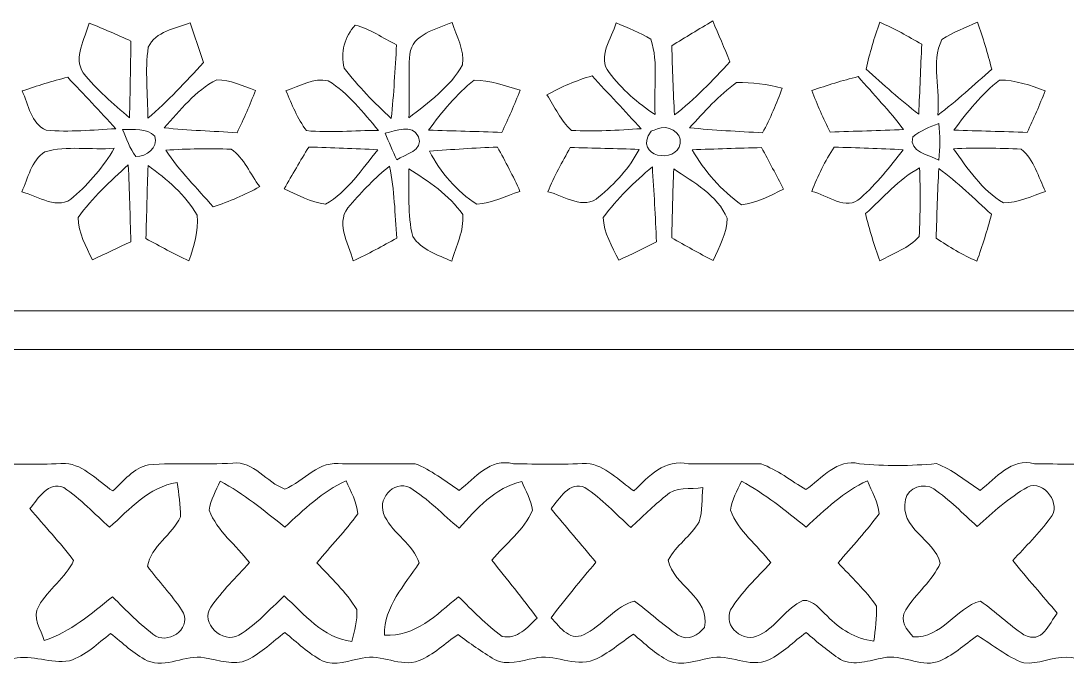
# Model space of a CAD drawing. Header units: centimetres. Extents: x -16.2 to 16.2, y -9 to 9.
# Drawn here: x -11.3 to -2.24, y -5 to 0.61 of the extents above; entities that cross this region are included whole.
import ezdxf

# ---------------------------------------------------------------- set-up
doc = ezdxf.new("R2010")
doc.units = ezdxf.units.CM
doc.header["$MEASUREMENT"] = 0
doc.layers.add('Layer 1', color=7, linetype='Continuous')

msp = doc.modelspace()

# ---------------------------------------------------------------- linework, layer by layer
at = {"layer": 'Layer 1', "color": 250, "lineweight": 9}
for points, knots in [([(-10.70923, 0.59397), (-10.58717, 0.54493), (-10.46688, 0.49237), (-10.34693, 0.43839), (-10.34693, 0.43839), (-10.35116, 0.21755), (-10.35363, -0.00399), (-10.36069, -0.22554), (-10.36069, -0.22554), (-10.50004, -0.10277), (-10.64573, 0.01612), (-10.76109, 0.16181), (-10.76109, 0.16181), (-10.84893, 0.29763), (-10.74557, 0.45744), (-10.70923, 0.59397)], [0, 0, 0, 0, 0.2, 0.2, 0.2, 0.2, 0.4, 0.4, 0.4, 0.4, 0.6, 0.6, 0.6, 0.6, 1, 1, 1, 1]), ([(-10.197, 0.38512), (-10.1328, 0.52235), (-9.96205, 0.54669), (-9.83435, 0.59573), (-9.83435, 0.59573), (-9.7966, 0.48143), (-9.75815, 0.36713), (-9.71899, 0.25283), (-9.71899, 0.25283), (-9.87315, 0.08491), (-10.02767, -0.08372), (-10.20229, -0.23083), (-10.20229, -0.23083), (-10.19841, -0.02622), (-10.22805, 0.18227), (-10.197, 0.38512)], [0, 0, 0, 0, 0.2, 0.2, 0.2, 0.2, 0.4, 0.4, 0.4, 0.4, 0.6, 0.6, 0.6, 0.6, 1, 1, 1, 1]), ([(-8.40348, 0.57703), (-8.27542, 0.54175), (-8.1643, 0.46379), (-8.04576, 0.40523), (-8.04576, 0.40523), (-8.05952, 0.19321), (-8.06975, -0.02022), (-8.09198, -0.23224), (-8.09198, -0.23224), (-8.23944, -0.09818), (-8.37843, 0.04645), (-8.50014, 0.20379), (-8.50014, 0.20379), (-8.53612, 0.33679), (-8.4945, 0.47825), (-8.40348, 0.57703)], [0, 0, 0, 0, 0.2, 0.2, 0.2, 0.2, 0.4, 0.4, 0.4, 0.4, 0.6, 0.6, 0.6, 0.6, 1, 1, 1, 1]), ([(-7.93252, 0.32444), (-7.90747, 0.49872), (-7.70145, 0.5414), (-7.56528, 0.59996), (-7.56528, 0.59996), (-7.53035, 0.48108), (-7.4538, 0.36007), (-7.47603, 0.23237), (-7.47603, 0.23237), (-7.58045, 0.03834), (-7.77095, -0.09113), (-7.93887, -0.2273), (-7.93887, -0.2273), (-7.93146, -0.0435), (-7.94522, 0.14135), (-7.93252, 0.32444)], [0, 0, 0, 0, 0.2, 0.2, 0.2, 0.2, 0.4, 0.4, 0.4, 0.4, 0.6, 0.6, 0.6, 0.6, 1, 1, 1, 1]), ([(-6.14394, 0.59608), (-6.04163, 0.55304), (-5.93933, 0.51), (-5.84266, 0.45356), (-5.84266, 0.45356), (-5.77458, 0.24577), (-5.82256, 0.01647), (-5.80598, -0.19837), (-5.80598, -0.19837), (-5.95802, -0.1003), (-6.09525, 0.02247), (-6.20567, 0.16569), (-6.20567, 0.16569), (-6.31115, 0.3001), (-6.1831, 0.46132), (-6.14394, 0.59608)], [0, 0, 0, 0, 0.2, 0.2, 0.2, 0.2, 0.4, 0.4, 0.4, 0.4, 0.6, 0.6, 0.6, 0.6, 1, 1, 1, 1]), ([(-5.6624, 0.39641), (-5.54527, 0.47085), (-5.42603, 0.5414), (-5.30715, 0.61231), (-5.30715, 0.61231), (-5.256, 0.49519), (-5.20661, 0.37701), (-5.15792, 0.25847), (-5.15792, 0.25847), (-5.31032, 0.09725), (-5.46202, -0.06749), (-5.63911, -0.20225), (-5.63911, -0.20225), (-5.64864, -0.00258), (-5.6564, 0.19709), (-5.6624, 0.39641)], [0, 0, 0, 0, 0.2, 0.2, 0.2, 0.2, 0.4, 0.4, 0.4, 0.4, 0.6, 0.6, 0.6, 0.6, 1, 1, 1, 1]), ([(-3.8597, 0.60067), (-3.73411, 0.54669), (-3.61523, 0.47896), (-3.49705, 0.41017), (-3.49705, 0.41017), (-3.50481, 0.20908), (-3.51363, 0.00765), (-3.52315, -0.19414), (-3.52315, -0.19414), (-3.68155, -0.07208), (-3.82936, 0.06268), (-3.97894, 0.19497), (-3.97894, 0.19497), (-3.94754, 0.33291), (-3.90803, 0.46802), (-3.8597, 0.60067)], [0, 0, 0, 0, 0.2, 0.2, 0.2, 0.2, 0.4, 0.4, 0.4, 0.4, 0.6, 0.6, 0.6, 0.6, 1, 1, 1, 1]), ([(-3.32207, 0.45215), (-3.22435, 0.51177), (-3.11887, 0.55622), (-3.01374, 0.60032), (-3.01374, 0.60032), (-2.96506, 0.46697), (-2.92449, 0.33185), (-2.89027, 0.19427), (-2.89027, 0.19427), (-3.04443, 0.05986), (-3.19225, -0.08231), (-3.35805, -0.20296), (-3.35805, -0.20296), (-3.33195, 0.01012), (-3.41767, 0.25177), (-3.32207, 0.45215)], [0, 0, 0, 0, 0.2, 0.2, 0.2, 0.2, 0.4, 0.4, 0.4, 0.4, 0.6, 0.6, 0.6, 0.6, 1, 1, 1, 1]), ([(-11.29026, 0.00588), (-11.16008, 0.05033), (-11.02885, 0.09126), (-10.8955, 0.12512), (-10.8955, 0.12512), (-10.75756, -0.0241), (-10.61504, -0.1698), (-10.47816, -0.32079), (-10.47816, -0.32079), (-10.67925, -0.33137), (-10.88174, -0.35218), (-11.08247, -0.33419), (-11.08247, -0.33419), (-11.21547, -0.2774), (-11.23417, -0.11124), (-11.29026, 0.00588)], [0, 0, 0, 0, 0.2, 0.2, 0.2, 0.2, 0.4, 0.4, 0.4, 0.4, 0.6, 0.6, 0.6, 0.6, 1, 1, 1, 1]), ([(-10.05906, -0.31373), (-9.92078, -0.1638), (-9.79025, 0.00941), (-9.60433, 0.10219), (-9.60433, 0.10219), (-9.48686, 0.10396), (-9.3782, 0.04928), (-9.26955, 0.01118), (-9.26955, 0.01118), (-9.31435, -0.11441), (-9.36938, -0.23577), (-9.4283, -0.35536), (-9.4283, -0.35536), (-9.63855, -0.34301), (-9.84916, -0.33419), (-10.05906, -0.31373)], [0, 0, 0, 0, 0.2, 0.2, 0.2, 0.2, 0.4, 0.4, 0.4, 0.4, 0.6, 0.6, 0.6, 0.6, 1, 1, 1, 1]), ([(-9.00496, 0.00765), (-8.88714, 0.0454), (-8.76402, 0.12336), (-8.63737, 0.09478), (-8.63737, 0.09478), (-8.46416, -0.01422), (-8.33575, -0.18144), (-8.20345, -0.33525), (-8.20345, -0.33525), (-8.41124, -0.33596), (-8.62044, -0.35783), (-8.82716, -0.33772), (-8.82716, -0.33772), (-8.90583, -0.23365), (-8.95275, -0.11053), (-9.00496, 0.00765)], [0, 0, 0, 0, 0.2, 0.2, 0.2, 0.2, 0.4, 0.4, 0.4, 0.4, 0.6, 0.6, 0.6, 0.6, 1, 1, 1, 1]), ([(-7.37443, 0.09902), (-7.2372, 0.09443), (-7.10561, 0.05422), (-6.97614, 0.01188), (-6.97614, 0.01188), (-7.02271, -0.11194), (-7.0788, -0.23153), (-7.13313, -0.35254), (-7.13313, -0.35254), (-7.34515, -0.34583), (-7.55716, -0.3409), (-7.76883, -0.33278), (-7.76883, -0.33278), (-7.65171, -0.17685), (-7.52894, -0.02128), (-7.37443, 0.09902)], [0, 0, 0, 0, 0.2, 0.2, 0.2, 0.2, 0.4, 0.4, 0.4, 0.4, 0.6, 0.6, 0.6, 0.6, 1, 1, 1, 1]), ([(-6.74401, -0.02869), (-6.62019, 0.04116), (-6.4886, 0.09655), (-6.35243, 0.13747), (-6.35243, 0.13747), (-6.21273, -0.01669), (-6.06738, -0.16627), (-5.92804, -0.32114), (-5.92804, -0.32114), (-6.12877, -0.33243), (-6.3302, -0.34901), (-6.53058, -0.3356), (-6.53058, -0.3356), (-6.62477, -0.252), (-6.67522, -0.13135), (-6.74401, -0.02869)], [0, 0, 0, 0, 0.2, 0.2, 0.2, 0.2, 0.4, 0.4, 0.4, 0.4, 0.6, 0.6, 0.6, 0.6, 1, 1, 1, 1]), ([(-4.44743, 0.00871), (-4.31655, 0.05598), (-4.1832, 0.0962), (-4.04808, 0.13006), (-4.04808, 0.13006), (-3.91509, -0.02093), (-3.77645, -0.16803), (-3.65368, -0.32784), (-3.65368, -0.32784), (-3.86605, -0.33631), (-4.07807, -0.34337), (-4.29044, -0.34972), (-4.29044, -0.34972), (-4.349, -0.23295), (-4.40298, -0.11371), (-4.44743, 0.00871)], [0, 0, 0, 0, 0.2, 0.2, 0.2, 0.2, 0.4, 0.4, 0.4, 0.4, 0.6, 0.6, 0.6, 0.6, 1, 1, 1, 1]), ([(-2.82324, 0.10078), (-2.6853, 0.10008), (-2.55478, 0.05492), (-2.42742, 0.00765), (-2.42742, 0.00765), (-2.47328, -0.11477), (-2.52867, -0.23295), (-2.58229, -0.35254), (-2.58229, -0.35254), (-2.79466, -0.34583), (-3.00633, -0.3409), (-3.21765, -0.33278), (-3.21765, -0.33278), (-3.10052, -0.1765), (-2.97705, -0.02093), (-2.82324, 0.10078)], [0, 0, 0, 0, 0.2, 0.2, 0.2, 0.2, 0.4, 0.4, 0.4, 0.4, 0.6, 0.6, 0.6, 0.6, 1, 1, 1, 1]), ([(-5.10007, 0.07962), (-4.96707, 0.07962), (-4.83548, 0.06374), (-4.70566, 0.03128), (-4.70566, 0.03128), (-4.75258, -0.10171), (-4.80938, -0.23189), (-4.87535, -0.35712), (-4.87535, -0.35712), (-5.08701, -0.34372), (-5.29833, -0.33419), (-5.50894, -0.31303), (-5.50894, -0.31303), (-5.38017, -0.17509), (-5.25353, -0.03151), (-5.10007, 0.07962)], [0, 0, 0, 0, 0.2, 0.2, 0.2, 0.2, 0.4, 0.4, 0.4, 0.4, 0.6, 0.6, 0.6, 0.6, 1, 1, 1, 1]), ([(-8.14525, -0.35924), (-8.04894, -0.34231), (-7.91241, -0.27105), (-7.85703, -0.39205), (-7.85703, -0.39205), (-7.80693, -0.5127), (-7.97168, -0.53916), (-8.04506, -0.59031), (-8.04506, -0.59031), (-8.07892, -0.5134), (-8.11279, -0.4365), (-8.14525, -0.35924)], [0, 0, 0, 0, 0.25, 0.25, 0.25, 0.25, 0.5, 0.5, 0.5, 0.5, 1, 1, 1, 1]), ([(-10.4196, -0.3289), (-10.32471, -0.33067), (-10.21323, -0.31056), (-10.13915, -0.3864), (-10.13915, -0.3864), (-10.11445, -0.488), (-10.21182, -0.56315), (-10.30601, -0.56068), (-10.30601, -0.56068), (-10.35787, -0.49083), (-10.3868, -0.40828), (-10.4196, -0.3289)], [0, 0, 0, 0, 0.25, 0.25, 0.25, 0.25, 0.5, 0.5, 0.5, 0.5, 1, 1, 1, 1]), ([(-5.78622, -0.3229), (-5.70085, -0.28339), (-5.5742, -0.34795), (-5.59043, -0.44885), (-5.59043, -0.44885), (-5.6116, -0.62912), (-6.00283, -0.57091), (-5.84196, -0.3416), (-5.84196, -0.3416), (-5.82785, -0.33702), (-5.79998, -0.32749), (-5.78622, -0.3229)], [0, 0, 0, 0, 0.25, 0.25, 0.25, 0.25, 0.5, 0.5, 0.5, 0.5, 1, 1, 1, 1]), ([(-3.57325, -0.39099), (-3.50833, -0.33596), (-3.42614, -0.30844), (-3.34958, -0.27457), (-3.34958, -0.27457), (-3.33512, -0.38041), (-3.33512, -0.4873), (-3.34958, -0.59348), (-3.34958, -0.59348), (-3.43319, -0.5441), (-3.61205, -0.5261), (-3.57325, -0.39099)], [0, 0, 0, 0, 0.25, 0.25, 0.25, 0.25, 0.5, 0.5, 0.5, 0.5, 1, 1, 1, 1]), ([(-11.09341, -0.52187), (-10.90115, -0.46543), (-10.69089, -0.50635), (-10.49333, -0.49083), (-10.49333, -0.49083), (-10.58365, -0.65099), (-10.70641, -0.79069), (-10.84435, -0.91204), (-10.84435, -0.91204), (-10.97523, -1.03622), (-11.15126, -0.90428), (-11.29202, -0.8683), (-11.29202, -0.8683), (-11.24052, -0.748), (-11.21018, -0.59701), (-11.09341, -0.52187)], [0, 0, 0, 0, 0.2, 0.2, 0.2, 0.2, 0.4, 0.4, 0.4, 0.4, 0.6, 0.6, 0.6, 0.6, 1, 1, 1, 1]), ([(-10.04531, -0.50705), (-9.85728, -0.49435), (-9.66889, -0.49118), (-9.48016, -0.49788), (-9.48016, -0.49788), (-9.36515, -0.57549), (-9.314, -0.71519), (-9.2318, -0.82279), (-9.2318, -0.82279), (-9.35915, -0.89617), (-9.49603, -0.9505), (-9.63503, -0.99742), (-9.63503, -0.99742), (-9.77473, -0.83655), (-9.92783, -0.68556), (-10.04531, -0.50705)], [0, 0, 0, 0, 0.2, 0.2, 0.2, 0.2, 0.4, 0.4, 0.4, 0.4, 0.6, 0.6, 0.6, 0.6, 1, 1, 1, 1]), ([(-8.80635, -0.47989), (-8.60703, -0.48589), (-8.40771, -0.49365), (-8.20804, -0.50282), (-8.20804, -0.50282), (-8.34598, -0.66898), (-8.4698, -0.86653), (-8.66136, -0.97484), (-8.66136, -0.97484), (-8.78942, -0.95932), (-8.90266, -0.89158), (-9.01872, -0.84149), (-9.01872, -0.84149), (-8.95028, -0.71943), (-8.88008, -0.59842), (-8.80635, -0.47989)], [0, 0, 0, 0, 0.2, 0.2, 0.2, 0.2, 0.4, 0.4, 0.4, 0.4, 0.6, 0.6, 0.6, 0.6, 1, 1, 1, 1]), ([(-7.76213, -0.51482), (-7.56563, -0.50035), (-7.36878, -0.48871), (-7.17158, -0.47954), (-7.17158, -0.47954), (-7.10455, -0.60618), (-7.03505, -0.73248), (-6.9772, -0.86407), (-6.9772, -0.86407), (-7.09996, -0.90569), (-7.21991, -0.96355), (-7.35044, -0.97484), (-7.35044, -0.97484), (-7.52506, -0.86336), (-7.66617, -0.69826), (-7.76213, -0.51482)], [0, 0, 0, 0, 0.2, 0.2, 0.2, 0.2, 0.4, 0.4, 0.4, 0.4, 0.6, 0.6, 0.6, 0.6, 1, 1, 1, 1]), ([(-6.54116, -0.48448), (-6.34255, -0.488), (-6.14394, -0.4933), (-5.94497, -0.50035), (-5.94497, -0.50035), (-6.02681, -0.66298), (-6.15593, -0.79527), (-6.29351, -0.91169), (-6.29351, -0.91169), (-6.42404, -1.03269), (-6.59585, -0.89934), (-6.73625, -0.86689), (-6.73625, -0.86689), (-6.68016, -0.73495), (-6.61243, -0.60865), (-6.54116, -0.48448)], [0, 0, 0, 0, 0.2, 0.2, 0.2, 0.2, 0.4, 0.4, 0.4, 0.4, 0.6, 0.6, 0.6, 0.6, 1, 1, 1, 1]), ([(-5.4853, -0.50388), (-5.28528, -0.49577), (-5.0849, -0.48942), (-4.88417, -0.48518), (-4.88417, -0.48518), (-4.81961, -0.60442), (-4.75611, -0.72366), (-4.69331, -0.84431), (-4.69331, -0.84431), (-4.81008, -0.8997), (-4.92685, -0.96602), (-5.05773, -0.97978), (-5.05773, -0.97978), (-5.23271, -0.85525), (-5.37841, -0.68979), (-5.4853, -0.50388)], [0, 0, 0, 0, 0.2, 0.2, 0.2, 0.2, 0.4, 0.4, 0.4, 0.4, 0.6, 0.6, 0.6, 0.6, 1, 1, 1, 1]), ([(-4.25622, -0.4806), (-4.0569, -0.48624), (-3.85723, -0.49365), (-3.65721, -0.50282), (-3.65721, -0.50282), (-3.76904, -0.65169), (-3.88828, -0.79598), (-4.02621, -0.92157), (-4.02621, -0.92157), (-4.1511, -1.03763), (-4.31478, -0.8944), (-4.44778, -0.86442), (-4.44778, -0.86442), (-4.3998, -0.72895), (-4.33383, -0.60125), (-4.25622, -0.4806)], [0, 0, 0, 0, 0.2, 0.2, 0.2, 0.2, 0.4, 0.4, 0.4, 0.4, 0.6, 0.6, 0.6, 0.6, 1, 1, 1, 1]), ([(-3.22258, -0.49435), (-3.02644, -0.48624), (-2.8303, -0.48765), (-2.6338, -0.49823), (-2.6338, -0.49823), (-2.52303, -0.58996), (-2.48634, -0.73989), (-2.42354, -0.86477), (-2.42354, -0.86477), (-2.54349, -0.90075), (-2.66096, -0.96672), (-2.78867, -0.96284), (-2.78867, -0.96284), (-2.97529, -0.85419), (-3.09841, -0.66545), (-3.22258, -0.49435)], [0, 0, 0, 0, 0.2, 0.2, 0.2, 0.2, 0.4, 0.4, 0.4, 0.4, 0.6, 0.6, 0.6, 0.6, 1, 1, 1, 1]), ([(-10.80519, -1.0909), (-10.68278, -0.91945), (-10.52685, -0.77481), (-10.37021, -0.63476), (-10.37021, -0.63476), (-10.36069, -0.8556), (-10.35399, -1.0775), (-10.34799, -1.29939), (-10.34799, -1.29939), (-10.45911, -1.3516), (-10.56953, -1.40523), (-10.68172, -1.45567), (-10.68172, -1.45567), (-10.7364, -1.33996), (-10.80343, -1.22213), (-10.80519, -1.0909)], [0, 0, 0, 0, 0.2, 0.2, 0.2, 0.2, 0.4, 0.4, 0.4, 0.4, 0.6, 0.6, 0.6, 0.6, 1, 1, 1, 1]), ([(-10.19912, -0.64005), (-10.03649, -0.75858), (-9.87456, -0.89299), (-9.77508, -1.07079), (-9.77508, -1.07079), (-9.76097, -1.20732), (-9.79977, -1.33961), (-9.84634, -1.46555), (-9.84634, -1.46555), (-9.97263, -1.40664), (-10.0947, -1.3382), (-10.21746, -1.27293), (-10.21746, -1.27293), (-10.21146, -1.06162), (-10.20653, -0.85066), (-10.19912, -0.64005)], [0, 0, 0, 0, 0.2, 0.2, 0.2, 0.2, 0.4, 0.4, 0.4, 0.4, 0.6, 0.6, 0.6, 0.6, 1, 1, 1, 1]), ([(-8.44687, -0.98189), (-8.3428, -0.86124), (-8.23203, -0.74553), (-8.1075, -0.6464), (-8.1075, -0.6464), (-8.0634, -0.85066), (-8.06164, -1.06127), (-8.04259, -1.26905), (-8.04259, -1.26905), (-8.16818, -1.33538), (-8.292, -1.40558), (-8.42112, -1.46555), (-8.42112, -1.46555), (-8.46486, -1.31421), (-8.5841, -1.11348), (-8.44687, -0.98189)], [0, 0, 0, 0, 0.2, 0.2, 0.2, 0.2, 0.4, 0.4, 0.4, 0.4, 0.6, 0.6, 0.6, 0.6, 1, 1, 1, 1]), ([(-7.94134, -0.66792), (-7.76883, -0.77622), (-7.59033, -0.89405), (-7.47356, -1.06444), (-7.47356, -1.06444), (-7.46015, -1.2045), (-7.53071, -1.33643), (-7.5681, -1.46837), (-7.5681, -1.46837), (-7.68734, -1.41334), (-7.83198, -1.3696), (-7.90606, -1.25459), (-7.90606, -1.25459), (-7.9551, -1.06374), (-7.93358, -0.86301), (-7.94134, -0.66792)], [0, 0, 0, 0, 0.2, 0.2, 0.2, 0.2, 0.4, 0.4, 0.4, 0.4, 0.6, 0.6, 0.6, 0.6, 1, 1, 1, 1]), ([(-6.25612, -1.09055), (-6.13547, -0.92545), (-5.98589, -0.78293), (-5.83032, -0.65134), (-5.83032, -0.65134), (-5.8155, -0.86724), (-5.80456, -1.08349), (-5.79433, -1.30045), (-5.79433, -1.30045), (-5.90299, -1.35372), (-6.01094, -1.40875), (-6.12101, -1.45955), (-6.12101, -1.45955), (-6.17886, -1.34243), (-6.25118, -1.22425), (-6.25612, -1.09055)], [0, 0, 0, 0, 0.2, 0.2, 0.2, 0.2, 0.4, 0.4, 0.4, 0.4, 0.6, 0.6, 0.6, 0.6, 1, 1, 1, 1]), ([(-5.64546, -0.66863), (-5.47472, -0.7854), (-5.26446, -0.89652), (-5.18191, -1.09655), (-5.18191, -1.09655), (-5.18403, -1.22743), (-5.25353, -1.34561), (-5.30433, -1.46273), (-5.30433, -1.46273), (-5.42603, -1.40064), (-5.54421, -1.33255), (-5.6624, -1.26553), (-5.6624, -1.26553), (-5.65816, -1.06621), (-5.65216, -0.86724), (-5.64546, -0.66863)], [0, 0, 0, 0, 0.2, 0.2, 0.2, 0.2, 0.4, 0.4, 0.4, 0.4, 0.6, 0.6, 0.6, 0.6, 1, 1, 1, 1]), ([(-3.98388, -1.05668), (-3.83148, -0.92016), (-3.69636, -0.76035), (-3.51539, -0.6591), (-3.51539, -0.6591), (-3.50763, -0.85736), (-3.50869, -1.05598), (-3.51821, -1.25424), (-3.51821, -1.25424), (-3.60852, -1.35584), (-3.74364, -1.40029), (-3.85829, -1.46661), (-3.85829, -1.46661), (-3.90874, -1.33291), (-3.95036, -1.19532), (-3.98388, -1.05668)], [0, 0, 0, 0, 0.2, 0.2, 0.2, 0.2, 0.4, 0.4, 0.4, 0.4, 0.6, 0.6, 0.6, 0.6, 1, 1, 1, 1]), ([(-3.34923, -0.66686), (-3.18343, -0.78222), (-3.04408, -0.92968), (-2.89168, -1.06162), (-2.89168, -1.06162), (-2.92801, -1.1985), (-2.9707, -1.33397), (-3.01797, -1.46767), (-3.01797, -1.46767), (-3.14286, -1.41369), (-3.25998, -1.34455), (-3.37181, -1.26835), (-3.37181, -1.26835), (-3.36581, -1.06727), (-3.3584, -0.86689), (-3.34923, -0.66686)], [0, 0, 0, 0, 0.2, 0.2, 0.2, 0.2, 0.4, 0.4, 0.4, 0.4, 0.6, 0.6, 0.6, 0.6, 1, 1, 1, 1]), ([(-16.14166, -1.89912), (-5.39781, -1.89594), (5.34604, -1.90017), (16.08988, -1.89665), (16.08988, -1.89665), (16.10787, -2.00213), (16.12163, -2.10867), (16.12728, -2.21591), (16.12728, -2.21591), (15.49404, -2.25754), (14.85939, -2.22226), (14.22545, -2.2332), (14.22545, -2.2332), (4.50572, -2.23425), (-5.21401, -2.23461), (-14.93375, -2.2332), (-14.93375, -2.2332), (-15.34897, -2.2212), (-15.76701, -2.26318), (-16.18011, -2.20603), (-16.18011, -2.20603), (-16.16847, -2.09632), (-16.15577, -2.00354), (-16.14166, -1.89912)], [0, 0, 0, 0, 0.1428571, 0.1428571, 0.1428571, 0.1428571, 0.2857143, 0.2857143, 0.2857143, 0.2857143, 0.4285714, 0.4285714, 0.4285714, 0.4285714, 0.5714286, 0.5714286, 0.5714286, 0.5714286, 0.7142857, 0.7142857, 0.7142857, 0.7142857, 1, 1, 1, 1]), ([(-15.91553, -3.62279), (-15.91059, -3.40548), (-15.73738, -3.18746), (-15.50913, -3.18887), (-15.50913, -3.18887), (-15.3151, -3.20439), (-15.17893, -3.36032), (-15.02406, -3.46016), (-15.02406, -3.46016), (-14.92034, -3.38466), (-14.8385, -3.26507), (-14.71009, -3.2305), (-14.71009, -3.2305), (-14.46738, -3.21215), (-14.22431, -3.23367), (-13.9816, -3.21639), (-13.9816, -3.21639), (-13.79745, -3.19663), (-13.69056, -3.38502), (-13.53005, -3.44075), (-13.53005, -3.44075), (-13.40834, -3.38713), (-13.30885, -3.29188), (-13.18715, -3.23861), (-13.18715, -3.23861), (-12.97266, -3.21392), (-12.7557, -3.22909), (-12.54121, -3.20404), (-12.54121, -3.20404), (-12.33519, -3.17617), (-12.18526, -3.35679), (-12.02016, -3.4531), (-12.02016, -3.4531), (-11.88222, -3.34515), (-11.75381, -3.17017), (-11.54955, -3.22274), (-11.54955, -3.22274), (-11.33824, -3.22485), (-11.12657, -3.23015), (-10.91526, -3.21956), (-10.91526, -3.21956), (-10.75051, -3.23332), (-10.63586, -3.37126), (-10.50568, -3.45804), (-10.50568, -3.45804), (-10.41184, -3.37196), (-10.32471, -3.25978), (-10.19453, -3.2312), (-10.19453, -3.2312), (-9.95182, -3.2118), (-9.70876, -3.23367), (-9.46605, -3.21603), (-9.46605, -3.21603), (-9.2819, -3.19663), (-9.175, -3.38502), (-9.01449, -3.44111), (-9.01449, -3.44111), (-8.84445, -3.37126), (-8.71886, -3.18781), (-8.5146, -3.2245), (-8.5146, -3.2245), (-8.30505, -3.22274), (-8.09515, -3.22203), (-7.8856, -3.22203), (-7.8856, -3.22203), (-7.74766, -3.27389), (-7.62878, -3.37267), (-7.50425, -3.45275), (-7.50425, -3.45275), (-7.36631, -3.34515), (-7.2379, -3.17017), (-7.034, -3.22274), (-7.034, -3.22274), (-6.82268, -3.22485), (-6.61101, -3.23015), (-6.3997, -3.21956), (-6.3997, -3.21956), (-6.23495, -3.23332), (-6.1203, -3.37126), (-5.99013, -3.45804), (-5.99013, -3.45804), (-5.86348, -3.33175), (-5.7199, -3.17723), (-5.5167, -3.22238), (-5.5167, -3.22238), (-5.30715, -3.22485), (-5.09689, -3.22168), (-4.88734, -3.22309), (-4.88734, -3.22309), (-4.74905, -3.27495), (-4.62735, -3.36914), (-4.50035, -3.4464), (-4.50035, -3.4464), (-4.35994, -3.34868), (-4.23365, -3.17547), (-4.03609, -3.22168), (-4.03609, -3.22168), (-3.81384, -3.24214), (-3.59194, -3.2432), (-3.36934, -3.22062), (-3.36934, -3.22062), (-3.2314, -3.27142), (-3.11358, -3.37302), (-2.98905, -3.4531), (-2.98905, -3.4531), (-2.85111, -3.34515), (-2.7227, -3.17017), (-2.51844, -3.22238), (-2.51844, -3.22238), (-2.30713, -3.22485), (-2.09546, -3.23015), (-1.88415, -3.21992), (-1.88415, -3.21992), (-1.73033, -3.23403), (-1.62485, -3.36561), (-1.50456, -3.44887), (-1.50456, -3.44887), (-1.36345, -3.34868), (-1.23503, -3.18076), (-1.03677, -3.22062), (-1.03677, -3.22062), (-0.81488, -3.22203), (-0.59333, -3.2245), (-0.37143, -3.22274), (-0.37143, -3.22274), (-0.23385, -3.27389), (-0.11496, -3.37267), (0.00957, -3.45204), (0.00957, -3.45204), (0.15138, -3.3508), (0.28015, -3.1804), (0.48052, -3.22062), (0.48052, -3.22062), (0.69149, -3.21815), (0.90245, -3.23015), (1.11376, -3.22203), (1.11376, -3.22203), (1.26722, -3.24743), (1.38822, -3.3582), (1.50922, -3.44957), (1.50922, -3.44957), (1.65422, -3.34268), (1.79356, -3.18182), (1.99747, -3.22344), (1.99747, -3.22344), (2.19785, -3.22344), (2.39858, -3.2312), (2.59931, -3.21815), (2.59931, -3.21815), (2.76405, -3.20898), (2.86742, -3.36985), (2.99265, -3.45487), (2.99265, -3.45487), (3.10025, -3.3769), (3.19868, -3.28306), (3.31897, -3.22415), (3.31897, -3.22415), (3.4361, -3.17123), (3.56239, -3.21815), (3.68198, -3.23438), (3.68198, -3.23438), (3.84532, -3.26401), (4.00936, -3.20369), (4.17305, -3.22309), (4.17305, -3.22309), (4.28735, -3.28906), (4.39777, -3.36632), (4.50431, -3.44569), (4.50431, -3.44569), (4.61437, -3.37478), (4.71492, -3.28306), (4.83839, -3.23508), (4.83839, -3.23508), (5.09027, -3.20263), (5.34427, -3.23755), (5.59757, -3.2185), (5.59757, -3.2185), (5.76514, -3.20616), (5.87979, -3.35044), (5.99127, -3.4531), (5.99127, -3.4531), (6.1546, -3.35538), (6.29959, -3.18111), (6.51302, -3.22344), (6.51302, -3.22344), (6.73422, -3.22662), (6.95576, -3.22591), (7.1773, -3.22062), (7.1773, -3.22062), (7.30677, -3.26048), (7.39991, -3.37549), (7.50821, -3.45487), (7.50821, -3.45487), (7.61545, -3.3769), (7.71423, -3.28306), (7.83453, -3.22415), (7.83453, -3.22415), (7.95977, -3.16841), (8.09347, -3.2238), (8.22117, -3.23755), (8.22117, -3.23755), (8.37534, -3.26013), (8.53021, -3.20192), (8.68402, -3.22627), (8.68402, -3.22627), (8.80855, -3.29047), (8.91897, -3.38184), (9.03644, -3.4591), (9.03644, -3.4591), (9.17579, -3.34938), (9.30385, -3.16947), (9.51128, -3.21956), (9.51128, -3.21956), (9.73212, -3.22203), (9.95296, -3.22521), (10.1738, -3.22415), (10.1738, -3.22415), (10.30468, -3.27036), (10.39746, -3.38995), (10.52764, -3.4404), (10.52764, -3.4404), (10.6497, -3.38537), (10.74071, -3.27565), (10.86877, -3.23262), (10.86877, -3.23262), (11.12171, -3.20333), (11.37642, -3.2372), (11.63007, -3.2185), (11.63007, -3.2185), (11.79446, -3.20968), (11.89782, -3.36914), (12.02271, -3.45381), (12.02271, -3.45381), (12.18005, -3.34586), (12.32539, -3.16876), (12.5427, -3.22203), (12.5427, -3.22203), (12.75296, -3.24849), (12.96357, -3.2365), (13.17417, -3.22097), (13.17417, -3.22097), (13.31529, -3.26719), (13.42535, -3.38184), (13.552, -3.4591), (13.552, -3.4591), (13.65466, -3.38325), (13.73756, -3.26578), (13.86491, -3.22944), (13.86491, -3.22944), (14.10727, -3.2058), (14.35034, -3.23226), (14.5934, -3.21603), (14.5934, -3.21603), (14.77931, -3.19769), (14.88762, -3.38572), (15.04813, -3.4464), (15.04813, -3.4464), (15.20759, -3.36702), (15.32471, -3.19804), (15.51521, -3.18675), (15.51521, -3.18675), (15.74945, -3.18746), (15.94595, -3.41959), (15.91596, -3.64995), (15.91596, -3.64995), (15.87292, -3.81646), (15.74099, -3.93888), (15.6482, -4.07893), (15.6482, -4.07893), (15.7498, -4.21404), (15.89233, -4.33822), (15.92267, -4.51355), (15.92267, -4.51355), (15.94313, -4.75097), (15.7244, -4.97922), (15.48416, -4.95488), (15.48416, -4.95488), (15.30742, -4.93371), (15.18501, -4.79154), (15.0506, -4.69029), (15.0506, -4.69029), (14.92607, -4.7866), (14.81459, -4.92595), (14.64914, -4.94853), (14.64914, -4.94853), (14.49921, -4.96017), (14.35598, -4.8688), (14.2064, -4.9069), (14.2064, -4.9069), (14.09422, -4.92524), (13.97145, -4.97745), (13.86385, -4.91466), (13.86385, -4.91466), (13.74955, -4.84481), (13.64584, -4.7612), (13.53789, -4.68253), (13.53789, -4.68253), (13.41794, -4.77672), (13.31881, -4.92313), (13.15724, -4.94641), (13.15724, -4.94641), (13.00802, -4.96934), (12.8669, -4.87021), (12.71768, -4.90372), (12.71768, -4.90372), (12.59632, -4.92242), (12.46509, -4.98063), (12.34762, -4.91642), (12.34762, -4.91642), (12.2372, -4.85045), (12.143, -4.76261), (12.04458, -4.68183), (12.04458, -4.68183), (11.92111, -4.78025), (11.80892, -4.91007), (11.65017, -4.94853), (11.65017, -4.94853), (11.52212, -4.96123), (11.40147, -4.89914), (11.27482, -4.89632), (11.27482, -4.89632), (11.13547, -4.90337), (10.99577, -4.97922), (10.85713, -4.92524), (10.85713, -4.92524), (10.73436, -4.87056), (10.63982, -4.77073), (10.53504, -4.69029), (10.53504, -4.69029), (10.41051, -4.78625), (10.29904, -4.92595), (10.13358, -4.94853), (10.13358, -4.94853), (9.98365, -4.96017), (9.84042, -4.8688), (9.69085, -4.9069), (9.69085, -4.9069), (9.57866, -4.92524), (9.4559, -4.97745), (9.3483, -4.91466), (9.3483, -4.91466), (9.234, -4.84481), (9.13028, -4.7612), (9.02233, -4.68253), (9.02233, -4.68253), (8.90239, -4.77637), (8.80326, -4.92348), (8.64169, -4.94641), (8.64169, -4.94641), (8.51645, -4.96475), (8.39862, -4.9009), (8.27515, -4.89632), (8.27515, -4.89632), (8.13545, -4.89667), (7.9954, -4.98275), (7.85817, -4.92595), (7.85817, -4.92595), (7.73469, -4.86739), (7.63239, -4.77425), (7.52126, -4.697), (7.52126, -4.697), (7.40026, -4.78872), (7.2916, -4.91925), (7.13497, -4.94888), (7.13497, -4.94888), (6.97516, -4.96087), (6.82206, -4.85716), (6.6626, -4.9069), (6.6626, -4.9069), (6.55959, -4.92207), (6.44494, -4.98098), (6.34687, -4.9196), (6.34687, -4.9196), (6.23257, -4.84904), (6.12462, -4.77249), (6.01843, -4.6917), (6.01843, -4.6917), (5.89425, -4.78731), (5.78277, -4.92595), (5.61803, -4.94853), (5.61803, -4.94853), (5.4681, -4.96017), (5.32487, -4.8688), (5.17529, -4.9069), (5.17529, -4.9069), (5.06311, -4.92524), (4.94034, -4.97745), (4.83274, -4.91466), (4.83274, -4.91466), (4.71844, -4.84481), (4.61473, -4.7612), (4.50678, -4.68253), (4.50678, -4.68253), (4.4087, -4.76226), (4.32615, -4.86668), (4.2108, -4.92277), (4.2108, -4.92277), (4.03017, -5.00038), (3.84744, -4.85645), (3.66434, -4.90796), (3.66434, -4.90796), (3.55075, -4.92842), (3.42657, -4.9771), (3.31756, -4.91466), (3.31756, -4.91466), (3.20679, -4.85187), (3.10907, -4.77037), (3.00606, -4.69735), (3.00606, -4.69735), (2.8907, -4.78025), (2.79228, -4.91219), (2.64341, -4.93477), (2.64341, -4.93477), (2.45149, -4.933), (2.25747, -4.86703), (2.06802, -4.92983), (2.06802, -4.92983), (1.85212, -4.99933), (1.69514, -4.78872), (1.50358, -4.73086), (1.50358, -4.73086), (1.36494, -4.79189), (1.25487, -4.91501), (1.10247, -4.94465), (1.10247, -4.94465), (0.95325, -4.95382), (0.80896, -4.8695), (0.65974, -4.90725), (0.65974, -4.90725), (0.54755, -4.92524), (0.42479, -4.9771), (0.31684, -4.91572), (0.31684, -4.91572), (0.20818, -4.84869), (0.11011, -4.76826), (0.00957, -4.69029), (0.00957, -4.69029), (-0.09521, -4.7672), (-0.1887, -4.8628), (-0.30582, -4.92136), (-0.30582, -4.92136), (-0.47833, -4.99933), (-0.6533, -4.85716), (-0.82863, -4.90408), (-0.82863, -4.90408), (-0.94152, -4.92524), (-1.06182, -4.98028), (-1.17436, -4.92806), (-1.17436, -4.92806), (-1.28971, -4.87197), (-1.38038, -4.77743), (-1.47916, -4.69841), (-1.47916, -4.69841), (-1.61533, -4.78448), (-1.73492, -4.91078), (-1.89649, -4.94747), (-1.89649, -4.94747), (-2.01467, -4.9577), (-2.12615, -4.90443), (-2.24257, -4.89667), (-2.24257, -4.89667), (-2.36816, -4.89526), (-2.48704, -4.95981), (-2.61298, -4.94747), (-2.61298, -4.94747), (-2.75974, -4.89455), (-2.88039, -4.79013), (-3.01303, -4.7104), (-3.01303, -4.7104), (-3.12804, -4.78731), (-3.22964, -4.89102), (-3.36264, -4.93688), (-3.36264, -4.93688), (-3.51892, -4.98592), (-3.67026, -4.86633), (-3.8276, -4.90372), (-3.8276, -4.90372), (-3.94931, -4.92242), (-4.0816, -4.98169), (-4.19978, -4.91713), (-4.19978, -4.91713), (-4.30667, -4.84869), (-4.40192, -4.76543), (-4.49823, -4.68359), (-4.49823, -4.68359), (-4.60583, -4.76261), (-4.70108, -4.86104), (-4.82137, -4.92136), (-4.82137, -4.92136), (-4.99141, -4.9965), (-5.16463, -4.8621), (-5.33749, -4.9069), (-5.33749, -4.9069), (-5.45285, -4.9263), (-5.57561, -4.97957), (-5.68991, -4.92806), (-5.68991, -4.92806), (-5.80492, -4.87197), (-5.89558, -4.77778), (-5.99436, -4.69876), (-5.99436, -4.69876), (-6.10831, -4.77355), (-6.21132, -4.86809), (-6.33796, -4.92101), (-6.33796, -4.92101), (-6.50871, -4.98557), (-6.68192, -4.86421), (-6.85443, -4.9076), (-6.85443, -4.9076), (-6.96697, -4.9256), (-7.08938, -4.97604), (-7.19839, -4.91713), (-7.19839, -4.91713), (-7.30775, -4.85045), (-7.41217, -4.77813), (-7.51342, -4.70088), (-7.51342, -4.70088), (-7.6249, -4.77743), (-7.72509, -4.8755), (-7.85173, -4.92701), (-7.85173, -4.92701), (-8.01436, -4.99051), (-8.1777, -4.86351), (-8.3428, -4.90513), (-8.3428, -4.90513), (-8.45604, -4.92524), (-8.57705, -4.97992), (-8.68993, -4.92912), (-8.68993, -4.92912), (-8.80988, -4.86457), (-8.90971, -4.77002), (-9.01378, -4.68359), (-9.01378, -4.68359), (-9.12103, -4.76261), (-9.21663, -4.86104), (-9.33693, -4.92136), (-9.33693, -4.92136), (-9.45828, -4.97498), (-9.5874, -4.92101), (-9.70981, -4.90266), (-9.70981, -4.90266), (-9.87668, -4.87127), (-10.04213, -4.99897), (-10.20547, -4.92771), (-10.20547, -4.92771), (-10.32435, -4.86915), (-10.4196, -4.77284), (-10.52332, -4.69241), (-10.52332, -4.69241), (-10.63656, -4.77884), (-10.73957, -4.88608), (-10.88104, -4.92771), (-10.88104, -4.92771), (-11.04367, -4.95805), (-11.20242, -4.87233), (-11.36364, -4.90937), (-11.36364, -4.90937), (-11.48781, -4.9323), (-11.62469, -4.97745), (-11.74323, -4.91007), (-11.74323, -4.91007), (-11.8473, -4.84163), (-11.94431, -4.76579), (-12.04309, -4.691), (-12.04309, -4.691), (-12.16197, -4.78166), (-12.26569, -4.91325), (-12.41985, -4.94253), (-12.41985, -4.94253), (-12.56837, -4.96299), (-12.71019, -4.87021), (-12.85871, -4.90372), (-12.85871, -4.90372), (-12.98042, -4.92242), (-13.11271, -4.98169), (-13.23089, -4.91713), (-13.23089, -4.91713), (-13.33778, -4.84869), (-13.43303, -4.76543), (-13.52934, -4.68359), (-13.52934, -4.68359), (-13.63658, -4.76261), (-13.73219, -4.86104), (-13.85248, -4.92136), (-13.85248, -4.92136), (-14.02182, -4.99721), (-14.19574, -4.86845), (-14.3686, -4.90831), (-14.3686, -4.90831), (-14.49172, -4.92912), (-14.62718, -4.98416), (-14.74572, -4.91607), (-14.74572, -4.91607), (-14.85155, -4.85257), (-14.94292, -4.76896), (-15.03888, -4.69241), (-15.03888, -4.69241), (-15.18387, -4.81024), (-15.33345, -4.9517), (-15.53453, -4.95558), (-15.53453, -4.95558), (-15.76278, -4.94465), (-15.95363, -4.71005), (-15.91165, -4.48568), (-15.91165, -4.48568), (-15.84921, -4.3354), (-15.73914, -4.21122), (-15.6446, -4.08105), (-15.6446, -4.08105), (-15.74373, -3.93535), (-15.88872, -3.80482), (-15.91553, -3.62279), (-15.91553, -3.62279), (-15.91553, -3.62279), (-15.91553, -3.62279), (-15.91553, -3.62279)], [0, 0, 0, 0, 0.0064516, 0.0064516, 0.0064516, 0.0064516, 0.0129032, 0.0129032, 0.0129032, 0.0129032, 0.0193548, 0.0193548, 0.0193548, 0.0193548, 0.0258065, 0.0258065, 0.0258065, 0.0258065, 0.0322581, 0.0322581, 0.0322581, 0.0322581, 0.0387097, 0.0387097, 0.0387097, 0.0387097, 0.0451613, 0.0451613, 0.0451613, 0.0451613, 0.0516129, 0.0516129, 0.0516129, 0.0516129, 0.0580645, 0.0580645, 0.0580645, 0.0580645, 0.0645161, 0.0645161, 0.0645161, 0.0645161, 0.0709677, 0.0709677, 0.0709677, 0.0709677, 0.0774194, 0.0774194, 0.0774194, 0.0774194, 0.083871, 0.083871, 0.083871, 0.083871, 0.0903226, 0.0903226, 0.0903226, 0.0903226, 0.0967742, 0.0967742, 0.0967742, 0.0967742, 0.1032258, 0.1032258, 0.1032258, 0.1032258, 0.1096774, 0.1096774, 0.1096774, 0.1096774, 0.116129, 0.116129, 0.116129, 0.116129, 0.1225806, 0.1225806, 0.1225806, 0.1225806, 0.1290323, 0.1290323, 0.1290323, 0.1290323, 0.1354839, 0.1354839, 0.1354839, 0.1354839, 0.1419355, 0.1419355, 0.1419355, 0.1419355, 0.1483871, 0.1483871, 0.1483871, 0.1483871, 0.1548387, 0.1548387, 0.1548387, 0.1548387, 0.1612903, 0.1612903, 0.1612903, 0.1612903, 0.1677419, 0.1677419, 0.1677419, 0.1677419, 0.1741935, 0.1741935, 0.1741935, 0.1741935, 0.1806452, 0.1806452, 0.1806452, 0.1806452, 0.1870968, 0.1870968, 0.1870968, 0.1870968, 0.1935484, 0.1935484, 0.1935484, 0.1935484, 0.2, 0.2, 0.2, 0.2, 0.2064516, 0.2064516, 0.2064516, 0.2064516, 0.2129032, 0.2129032, 0.2129032, 0.2129032, 0.2193548, 0.2193548, 0.2193548, 0.2193548, 0.2258065, 0.2258065, 0.2258065, 0.2258065, 0.2322581, 0.2322581, 0.2322581, 0.2322581, 0.2387097, 0.2387097, 0.2387097, 0.2387097, 0.2451613, 0.2451613, 0.2451613, 0.2451613, 0.2516129, 0.2516129, 0.2516129, 0.2516129, 0.2580645, 0.2580645, 0.2580645, 0.2580645, 0.2645161, 0.2645161, 0.2645161, 0.2645161, 0.2709677, 0.2709677, 0.2709677, 0.2709677, 0.2774194, 0.2774194, 0.2774194, 0.2774194, 0.283871, 0.283871, 0.283871, 0.283871, 0.2903226, 0.2903226, 0.2903226, 0.2903226, 0.2967742, 0.2967742, 0.2967742, 0.2967742, 0.3032258, 0.3032258, 0.3032258, 0.3032258, 0.3096774, 0.3096774, 0.3096774, 0.3096774, 0.316129, 0.316129, 0.316129, 0.316129, 0.3225806, 0.3225806, 0.3225806, 0.3225806, 0.3290323, 0.3290323, 0.3290323, 0.3290323, 0.3354839, 0.3354839, 0.3354839, 0.3354839, 0.3419355, 0.3419355, 0.3419355, 0.3419355, 0.3483871, 0.3483871, 0.3483871, 0.3483871, 0.3548387, 0.3548387, 0.3548387, 0.3548387, 0.3612903, 0.3612903, 0.3612903, 0.3612903, 0.3677419, 0.3677419, 0.3677419, 0.3677419, 0.3741935, 0.3741935, 0.3741935, 0.3741935, 0.3806452, 0.3806452, 0.3806452, 0.3806452, 0.3870968, 0.3870968, 0.3870968, 0.3870968, 0.3935484, 0.3935484, 0.3935484, 0.3935484, 0.4, 0.4, 0.4, 0.4, 0.4064516, 0.4064516, 0.4064516, 0.4064516, 0.4129032, 0.4129032, 0.4129032, 0.4129032, 0.4193548, 0.4193548, 0.4193548, 0.4193548, 0.4258065, 0.4258065, 0.4258065, 0.4258065, 0.4322581, 0.4322581, 0.4322581, 0.4322581, 0.4387097, 0.4387097, 0.4387097, 0.4387097, 0.4451613, 0.4451613, 0.4451613, 0.4451613, 0.4516129, 0.4516129, 0.4516129, 0.4516129, 0.4580645, 0.4580645, 0.4580645, 0.4580645, 0.4645161, 0.4645161, 0.4645161, 0.4645161, 0.4709677, 0.4709677, 0.4709677, 0.4709677, 0.4774194, 0.4774194, 0.4774194, 0.4774194, 0.483871, 0.483871, 0.483871, 0.483871, 0.4903226, 0.4903226, 0.4903226, 0.4903226, 0.4967742, 0.4967742, 0.4967742, 0.4967742, 0.5032258, 0.5032258, 0.5032258, 0.5032258, 0.5096774, 0.5096774, 0.5096774, 0.5096774, 0.516129, 0.516129, 0.516129, 0.516129, 0.5225806, 0.5225806, 0.5225806, 0.5225806, 0.5290323, 0.5290323, 0.5290323, 0.5290323, 0.5354839, 0.5354839, 0.5354839, 0.5354839, 0.5419355, 0.5419355, 0.5419355, 0.5419355, 0.5483871, 0.5483871, 0.5483871, 0.5483871, 0.5548387, 0.5548387, 0.5548387, 0.5548387, 0.5612903, 0.5612903, 0.5612903, 0.5612903, 0.5677419, 0.5677419, 0.5677419, 0.5677419, 0.5741935, 0.5741935, 0.5741935, 0.5741935, 0.5806452, 0.5806452, 0.5806452, 0.5806452, 0.5870968, 0.5870968, 0.5870968, 0.5870968, 0.5935484, 0.5935484, 0.5935484, 0.5935484, 0.6, 0.6, 0.6, 0.6, 0.6064516, 0.6064516, 0.6064516, 0.6064516, 0.6129032, 0.6129032, 0.6129032, 0.6129032, 0.6193548, 0.6193548, 0.6193548, 0.6193548, 0.6258065, 0.6258065, 0.6258065, 0.6258065, 0.6322581, 0.6322581, 0.6322581, 0.6322581, 0.6387097, 0.6387097, 0.6387097, 0.6387097, 0.6451613, 0.6451613, 0.6451613, 0.6451613, 0.6516129, 0.6516129, 0.6516129, 0.6516129, 0.6580645, 0.6580645, 0.6580645, 0.6580645, 0.6645161, 0.6645161, 0.6645161, 0.6645161, 0.6709677, 0.6709677, 0.6709677, 0.6709677, 0.6774194, 0.6774194, 0.6774194, 0.6774194, 0.683871, 0.683871, 0.683871, 0.683871, 0.6903226, 0.6903226, 0.6903226, 0.6903226, 0.6967742, 0.6967742, 0.6967742, 0.6967742, 0.7032258, 0.7032258, 0.7032258, 0.7032258, 0.7096774, 0.7096774, 0.7096774, 0.7096774, 0.716129, 0.716129, 0.716129, 0.716129, 0.7225806, 0.7225806, 0.7225806, 0.7225806, 0.7290323, 0.7290323, 0.7290323, 0.7290323, 0.7354839, 0.7354839, 0.7354839, 0.7354839, 0.7419355, 0.7419355, 0.7419355, 0.7419355, 0.7483871, 0.7483871, 0.7483871, 0.7483871, 0.7548387, 0.7548387, 0.7548387, 0.7548387, 0.7612903, 0.7612903, 0.7612903, 0.7612903, 0.7677419, 0.7677419, 0.7677419, 0.7677419, 0.7741935, 0.7741935, 0.7741935, 0.7741935, 0.7806452, 0.7806452, 0.7806452, 0.7806452, 0.7870968, 0.7870968, 0.7870968, 0.7870968, 0.7935484, 0.7935484, 0.7935484, 0.7935484, 0.8, 0.8, 0.8, 0.8, 0.8064516, 0.8064516, 0.8064516, 0.8064516, 0.8129032, 0.8129032, 0.8129032, 0.8129032, 0.8193548, 0.8193548, 0.8193548, 0.8193548, 0.8258065, 0.8258065, 0.8258065, 0.8258065, 0.8322581, 0.8322581, 0.8322581, 0.8322581, 0.8387097, 0.8387097, 0.8387097, 0.8387097, 0.8451613, 0.8451613, 0.8451613, 0.8451613, 0.8516129, 0.8516129, 0.8516129, 0.8516129, 0.8580645, 0.8580645, 0.8580645, 0.8580645, 0.8645161, 0.8645161, 0.8645161, 0.8645161, 0.8709677, 0.8709677, 0.8709677, 0.8709677, 0.8774194, 0.8774194, 0.8774194, 0.8774194, 0.883871, 0.883871, 0.883871, 0.883871, 0.8903226, 0.8903226, 0.8903226, 0.8903226, 0.8967742, 0.8967742, 0.8967742, 0.8967742, 0.9032258, 0.9032258, 0.9032258, 0.9032258, 0.9096774, 0.9096774, 0.9096774, 0.9096774, 0.916129, 0.916129, 0.916129, 0.916129, 0.9225806, 0.9225806, 0.9225806, 0.9225806, 0.9290323, 0.9290323, 0.9290323, 0.9290323, 0.9354839, 0.9354839, 0.9354839, 0.9354839, 0.9419355, 0.9419355, 0.9419355, 0.9419355, 0.9483871, 0.9483871, 0.9483871, 0.9483871, 0.9548387, 0.9548387, 0.9548387, 0.9548387, 0.9612903, 0.9612903, 0.9612903, 0.9612903, 0.9677419, 0.9677419, 0.9677419, 0.9677419, 0.9741935, 0.9741935, 0.9741935, 0.9741935, 0.9806452, 0.9806452, 0.9806452, 0.9806452, 0.9870968, 0.9870968, 0.9870968, 0.9870968, 1, 1, 1, 1]), ([(-11.22288, -3.61115), (-11.09729, -3.76108), (-10.96147, -3.90325), (-10.84364, -4.05988), (-10.84364, -4.05988), (-10.91349, -4.21263), (-11.06413, -4.30894), (-11.14633, -4.45499), (-11.14633, -4.45499), (-11.21018, -4.55059), (-11.12304, -4.6589), (-11.0987, -4.75379), (-11.0987, -4.75379), (-10.87151, -4.67795), (-10.69054, -4.52096), (-10.50745, -4.37456), (-10.50745, -4.37456), (-10.38644, -4.49274), (-10.26967, -4.61762), (-10.13068, -4.71605), (-10.13068, -4.71605), (-10.00121, -4.78025), (-9.80824, -4.63385), (-9.90808, -4.48815), (-9.90808, -4.48815), (-9.99662, -4.35445), (-10.11092, -4.24015), (-10.20335, -4.10962), (-10.20335, -4.10962), (-10.17372, -3.935), (-9.98992, -3.83728), (-9.9176, -3.68205), (-9.9176, -3.68205), (-9.91936, -3.58081), (-9.93065, -3.48344), (-9.94759, -3.38466), (-9.94759, -3.38466), (-10.19453, -3.42276), (-10.35751, -3.61644), (-10.5332, -3.77272), (-10.5332, -3.77272), (-10.66373, -3.65665), (-10.78261, -3.52436), (-10.92972, -3.42911), (-10.92972, -3.42911), (-11.06448, -3.36738), (-11.15021, -3.52613), (-11.22288, -3.61115), (-11.22288, -3.61115), (-11.22288, -3.61115), (-11.22288, -3.61115), (-11.22288, -3.61115)], [0, 0, 0, 0, 0.0714286, 0.0714286, 0.0714286, 0.0714286, 0.1428571, 0.1428571, 0.1428571, 0.1428571, 0.2142857, 0.2142857, 0.2142857, 0.2142857, 0.2857143, 0.2857143, 0.2857143, 0.2857143, 0.3571429, 0.3571429, 0.3571429, 0.3571429, 0.4285714, 0.4285714, 0.4285714, 0.4285714, 0.5, 0.5, 0.5, 0.5, 0.5714286, 0.5714286, 0.5714286, 0.5714286, 0.6428571, 0.6428571, 0.6428571, 0.6428571, 0.7142857, 0.7142857, 0.7142857, 0.7142857, 0.7857143, 0.7857143, 0.7857143, 0.7857143, 0.8571429, 0.8571429, 0.8571429, 0.8571429, 1, 1, 1, 1]), ([(-9.57435, -3.37337), (-9.60963, -3.45487), (-9.65655, -3.53459), (-9.66889, -3.6242), (-9.66889, -3.6242), (-9.60257, -3.80694), (-9.4343, -3.92723), (-9.32035, -4.07893), (-9.32035, -4.07893), (-9.435, -4.20417), (-9.55883, -4.32305), (-9.65513, -4.46381), (-9.65513, -4.46381), (-9.75074, -4.59751), (-9.55424, -4.78942), (-9.41278, -4.70652), (-9.41278, -4.70652), (-9.26249, -4.61903), (-9.14713, -4.48356), (-9.02013, -4.3675), (-9.02013, -4.3675), (-8.84304, -4.52413), (-8.68852, -4.73086), (-8.43311, -4.7612), (-8.43311, -4.7612), (-8.41406, -4.67054), (-8.38055, -4.57952), (-8.39184, -4.48568), (-8.39184, -4.48568), (-8.48109, -4.33152), (-8.61832, -4.21157), (-8.7358, -4.07963), (-8.7358, -4.07963), (-8.61797, -3.93817), (-8.48815, -3.80588), (-8.38231, -3.65524), (-8.38231, -3.65524), (-8.39043, -3.55294), (-8.44299, -3.46192), (-8.48321, -3.3702), (-8.48321, -3.3702), (-8.68817, -3.46333), (-8.8501, -3.62138), (-9.01449, -3.7706), (-9.01449, -3.7706), (-9.19441, -3.62878), (-9.37115, -3.48097), (-9.57435, -3.37337), (-9.57435, -3.37337), (-9.57435, -3.37337), (-9.57435, -3.37337), (-9.57435, -3.37337)], [0, 0, 0, 0, 0.0714286, 0.0714286, 0.0714286, 0.0714286, 0.1428571, 0.1428571, 0.1428571, 0.1428571, 0.2142857, 0.2142857, 0.2142857, 0.2142857, 0.2857143, 0.2857143, 0.2857143, 0.2857143, 0.3571429, 0.3571429, 0.3571429, 0.3571429, 0.4285714, 0.4285714, 0.4285714, 0.4285714, 0.5, 0.5, 0.5, 0.5, 0.5714286, 0.5714286, 0.5714286, 0.5714286, 0.6428571, 0.6428571, 0.6428571, 0.6428571, 0.7142857, 0.7142857, 0.7142857, 0.7142857, 0.7857143, 0.7857143, 0.7857143, 0.7857143, 0.8571429, 0.8571429, 0.8571429, 0.8571429, 1, 1, 1, 1]), ([(-8.14666, -3.68064), (-8.07363, -3.83198), (-7.90465, -3.91771), (-7.84962, -4.07999), (-7.84962, -4.07999), (-7.97697, -4.27719), (-8.15406, -4.45499), (-8.15195, -4.70582), (-8.15195, -4.70582), (-7.8856, -4.72381), (-7.69969, -4.53048), (-7.50954, -4.3735), (-7.50954, -4.3735), (-7.38854, -4.49238), (-7.27071, -4.61656), (-7.13277, -4.7171), (-7.13277, -4.7171), (-6.99554, -4.74638), (-6.91511, -4.63632), (-6.82797, -4.55977), (-6.82797, -4.55977), (-6.95391, -4.38832), (-7.08832, -4.22392), (-7.22097, -4.05812), (-7.22097, -4.05812), (-7.10349, -3.91595), (-6.94263, -3.79741), (-6.86819, -3.62561), (-6.86819, -3.62561), (-6.88265, -3.53671), (-6.9271, -3.45663), (-6.96168, -3.37514), (-6.96168, -3.37514), (-7.19557, -3.42876), (-7.35114, -3.61115), (-7.50284, -3.78083), (-7.50284, -3.78083), (-7.6443, -3.66265), (-7.77306, -3.52577), (-7.93076, -3.42911), (-7.93076, -3.42911), (-8.07328, -3.36138), (-8.22744, -3.536), (-8.14666, -3.68064), (-8.14666, -3.68064), (-8.14666, -3.68064), (-8.14666, -3.68064), (-8.14666, -3.68064)], [0, 0, 0, 0, 0.0769231, 0.0769231, 0.0769231, 0.0769231, 0.1538462, 0.1538462, 0.1538462, 0.1538462, 0.2307692, 0.2307692, 0.2307692, 0.2307692, 0.3076923, 0.3076923, 0.3076923, 0.3076923, 0.3846154, 0.3846154, 0.3846154, 0.3846154, 0.4615385, 0.4615385, 0.4615385, 0.4615385, 0.5384615, 0.5384615, 0.5384615, 0.5384615, 0.6153846, 0.6153846, 0.6153846, 0.6153846, 0.6923077, 0.6923077, 0.6923077, 0.6923077, 0.7692308, 0.7692308, 0.7692308, 0.7692308, 0.8461538, 0.8461538, 0.8461538, 0.8461538, 1, 1, 1, 1]), ([(-6.70803, -3.6115), (-6.57962, -3.76707), (-6.44803, -3.92053), (-6.31927, -4.07575), (-6.31927, -4.07575), (-6.45332, -4.23203), (-6.58173, -4.3929), (-6.70803, -4.55553), (-6.70803, -4.55553), (-6.62442, -4.64055), (-6.54187, -4.77919), (-6.39441, -4.68782), (-6.39441, -4.68782), (-6.25259, -4.60668), (-6.14464, -4.45675), (-5.98625, -4.41125), (-5.98625, -4.41125), (-5.85642, -4.50332), (-5.74212, -4.61656), (-5.60913, -4.70546), (-5.60913, -4.70546), (-5.51282, -4.76332), (-5.43556, -4.7037), (-5.37876, -4.64161), (-5.37876, -4.64161), (-5.3262, -4.37632), (-5.64864, -4.28389), (-5.69203, -4.05635), (-5.69203, -4.05635), (-5.62465, -3.93006), (-5.49765, -3.84927), (-5.42603, -3.72615), (-5.42603, -3.72615), (-5.39111, -3.63161), (-5.40416, -3.52789), (-5.39287, -3.42947), (-5.39287, -3.42947), (-5.50153, -3.44781), (-5.63241, -3.4143), (-5.71566, -3.50284), (-5.71566, -3.50284), (-5.8215, -3.5868), (-5.91816, -3.681), (-6.01694, -3.77307), (-6.01694, -3.77307), (-6.14782, -3.65701), (-6.2667, -3.52436), (-6.41416, -3.42911), (-6.41416, -3.42911), (-6.54893, -3.36738), (-6.635, -3.52648), (-6.70803, -3.6115), (-6.70803, -3.6115), (-6.70803, -3.6115), (-6.70803, -3.6115), (-6.70803, -3.6115)], [0, 0, 0, 0, 0.0666667, 0.0666667, 0.0666667, 0.0666667, 0.1333333, 0.1333333, 0.1333333, 0.1333333, 0.2, 0.2, 0.2, 0.2, 0.2666667, 0.2666667, 0.2666667, 0.2666667, 0.3333333, 0.3333333, 0.3333333, 0.3333333, 0.4, 0.4, 0.4, 0.4, 0.4666667, 0.4666667, 0.4666667, 0.4666667, 0.5333333, 0.5333333, 0.5333333, 0.5333333, 0.6, 0.6, 0.6, 0.6, 0.6666667, 0.6666667, 0.6666667, 0.6666667, 0.7333333, 0.7333333, 0.7333333, 0.7333333, 0.8, 0.8, 0.8, 0.8, 0.8666667, 0.8666667, 0.8666667, 0.8666667, 1, 1, 1, 1]), ([(-5.05879, -3.37337), (-5.09407, -3.45487), (-5.14134, -3.53459), (-5.15334, -3.6242), (-5.15334, -3.6242), (-5.08701, -3.80694), (-4.91874, -3.92723), (-4.80479, -4.07893), (-4.80479, -4.07893), (-4.92333, -4.21157), (-5.0595, -4.33293), (-5.15228, -4.48674), (-5.15228, -4.48674), (-5.2179, -4.63032), (-5.04468, -4.78237), (-4.89934, -4.7044), (-4.89934, -4.7044), (-4.75399, -4.63244), (-4.67426, -4.47263), (-4.52539, -4.40631), (-4.52539, -4.40631), (-4.43402, -4.3989), (-4.37793, -4.48815), (-4.31478, -4.54001), (-4.31478, -4.54001), (-4.20895, -4.65572), (-4.07101, -4.73651), (-3.91226, -4.75908), (-3.91226, -4.75908), (-3.89745, -4.65854), (-3.88757, -4.55588), (-3.88722, -4.45499), (-3.88722, -4.45499), (-3.98458, -4.31811), (-4.107, -4.2024), (-4.22095, -4.08034), (-4.22095, -4.08034), (-4.10276, -3.93852), (-3.97294, -3.80588), (-3.86676, -3.65524), (-3.86676, -3.65524), (-3.87522, -3.55294), (-3.92743, -3.46192), (-3.96765, -3.3702), (-3.96765, -3.3702), (-4.17261, -3.46333), (-4.33454, -3.62138), (-4.49893, -3.7706), (-4.49893, -3.7706), (-4.6792, -3.62878), (-4.85559, -3.48097), (-5.05879, -3.37337), (-5.05879, -3.37337), (-5.05879, -3.37337), (-5.05879, -3.37337), (-5.05879, -3.37337)], [0, 0, 0, 0, 0.0666667, 0.0666667, 0.0666667, 0.0666667, 0.1333333, 0.1333333, 0.1333333, 0.1333333, 0.2, 0.2, 0.2, 0.2, 0.2666667, 0.2666667, 0.2666667, 0.2666667, 0.3333333, 0.3333333, 0.3333333, 0.3333333, 0.4, 0.4, 0.4, 0.4, 0.4666667, 0.4666667, 0.4666667, 0.4666667, 0.5333333, 0.5333333, 0.5333333, 0.5333333, 0.6, 0.6, 0.6, 0.6, 0.6666667, 0.6666667, 0.6666667, 0.6666667, 0.7333333, 0.7333333, 0.7333333, 0.7333333, 0.8, 0.8, 0.8, 0.8, 0.8666667, 0.8666667, 0.8666667, 0.8666667, 1, 1, 1, 1]), ([(-3.63745, -3.53318), (-3.69531, -3.78471), (-3.38557, -3.87255), (-3.33724, -4.08316), (-3.33724, -4.08316), (-3.39933, -4.23627), (-3.55031, -4.34387), (-3.63357, -4.4885), (-3.63357, -4.4885), (-3.69319, -4.58128), (-3.62722, -4.66207), (-3.57042, -4.72063), (-3.57042, -4.72063), (-3.32313, -4.73615), (-3.20283, -4.46981), (-2.98763, -4.41195), (-2.98763, -4.41195), (-2.85781, -4.50297), (-2.74422, -4.6155), (-2.61122, -4.70264), (-2.61122, -4.70264), (-2.44718, -4.78872), (-2.39708, -4.6081), (-2.3223, -4.51637), (-2.3223, -4.51637), (-2.45106, -4.36468), (-2.58265, -4.21475), (-2.70753, -4.05988), (-2.70753, -4.05988), (-2.59676, -3.93993), (-2.48034, -3.82422), (-2.38262, -3.69264), (-2.38262, -3.69264), (-2.27961, -3.57904), (-2.43589, -3.35679), (-2.58053, -3.42382), (-2.58053, -3.42382), (-2.74069, -3.51801), (-2.87968, -3.64148), (-3.01727, -3.76496), (-3.01727, -3.76496), (-3.13933, -3.65348), (-3.25575, -3.53424), (-3.39192, -3.44075), (-3.39192, -3.44075), (-3.47694, -3.38184), (-3.61664, -3.42876), (-3.63745, -3.53318), (-3.63745, -3.53318), (-3.63745, -3.53318), (-3.63745, -3.53318), (-3.63745, -3.53318)], [0, 0, 0, 0, 0.0714286, 0.0714286, 0.0714286, 0.0714286, 0.1428571, 0.1428571, 0.1428571, 0.1428571, 0.2142857, 0.2142857, 0.2142857, 0.2142857, 0.2857143, 0.2857143, 0.2857143, 0.2857143, 0.3571429, 0.3571429, 0.3571429, 0.3571429, 0.4285714, 0.4285714, 0.4285714, 0.4285714, 0.5, 0.5, 0.5, 0.5, 0.5714286, 0.5714286, 0.5714286, 0.5714286, 0.6428571, 0.6428571, 0.6428571, 0.6428571, 0.7142857, 0.7142857, 0.7142857, 0.7142857, 0.7857143, 0.7857143, 0.7857143, 0.7857143, 0.8571429, 0.8571429, 0.8571429, 0.8571429, 1, 1, 1, 1])]:
    msp.add_open_spline(points, degree=3, knots=knots, dxfattribs=at)

doc.saveas('drawing.dxf')
